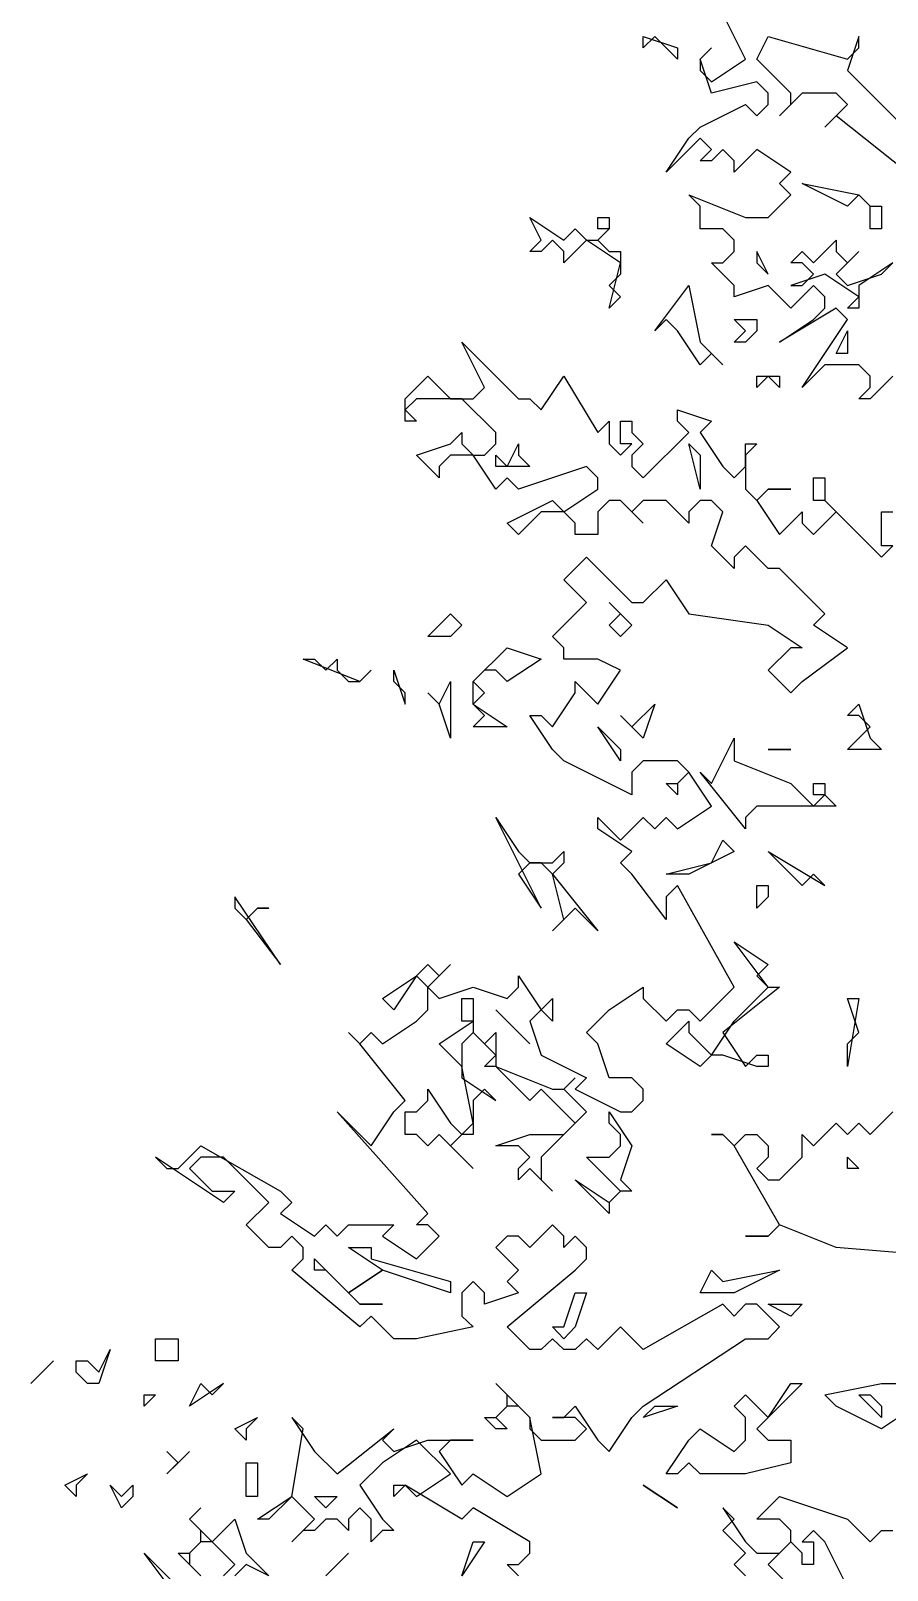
# Model space of a CAD drawing. Header units: millimetres. Extents: x 3633 to 4629, y 3430 to 3787.
# Drawn here: x 4027.78 to 4031.49, y 3472.34 to 3479.01 of the extents above; entities that cross this region are included whole.
import ezdxf

# ---------------------------------------------------------------- set-up
doc = ezdxf.new("R2010")
doc.units = ezdxf.units.MM

# ---------------------------------------------------------------- blocks, each defined once
blk = doc.blocks.new('Pine 3 Elev_133')
at = {"color": 0}
for p, q in [((-1305.2, 6248.1), (-1345.2, 6327.9)), ((-1465.2, 6288), (-1485.2, 6268.1)), ((-1485.2, 6268.1), (-1485.2, 6288)), ((-1485.2, 6288), (-1425.2, 6268.1)), ((-1425.2, 6248.1), (-1465.2, 6288)), ((-1285.2, 6248.1), (-1265.2, 6288)), ((-1265.2, 6288), (-1125.2, 6248.1)), ((-1105.2, 6288), (-1125.2, 6228.1)), ((-1105.2, 6268.1), (-1105.2, 6288)), ((-1425.2, 6268.1), (-1425.2, 6248.1)), ((-1385.2, 6248.1), (-1365.2, 6268.1)), ((-1365.2, 6268.1), (-1385.2, 6248.1)), ((-1365.2, 6188.2), (-1385.2, 6248.1)), ((-1385.2, 6248.1), (-1385.2, 6228.1)), ((-1365.2, 6208.2), (-1305.2, 6248.1)), ((-1225.2, 6188.2), (-1285.2, 6248.1)), ((-1125.2, 6248.1), (-1105.2, 6268.1)), ((-1385.2, 6228.1), (-1365.2, 6208.2)), ((-1125.2, 6228.1), (-1025.2, 6128.3)), ((-1285.2, 6208.2), (-1365.2, 6188.2)), ((-1265.2, 6188.2), (-1285.2, 6208.2)), ((-1385.2, 6128.3), (-1305.2, 6168.3)), ((-1305.2, 6168.3), (-1285.2, 6148.3)), ((-1285.2, 6148.3), (-1265.2, 6168.3)), ((-1265.2, 6168.3), (-1265.2, 6188.2)), ((-1205.2, 6188.2), (-1245.2, 6148.3)), ((-1245.2, 6148.3), (-1225.2, 6168.3)), ((-1225.2, 6168.3), (-1225.2, 6188.2)), ((-1145.2, 6188.2), (-1205.2, 6188.2)), ((-1165.2, 6128.3), (-1125.2, 6168.3)), ((-1125.2, 6168.3), (-1145.2, 6188.2)), ((-1145.2, 6148.3), (-1165.2, 6128.3)), ((-945.2, 5988.6), (-1145.2, 6148.3)), ((-1405.2, 6108.4), (-1385.2, 6128.3)), ((-1385.2, 6108.4), (-1445.2, 6048.5)), ((-1445.2, 6048.5), (-1405.2, 6108.4)), ((-1365.2, 6088.4), (-1385.2, 6108.4)), ((-1385.2, 6068.4), (-1365.2, 6088.4)), ((-1345.2, 6088.4), (-1365.2, 6068.4)), ((-1325.2, 6068.4), (-1345.2, 6088.4)), ((-1285.2, 6088.4), (-1325.2, 6048.5)), ((-1225.2, 6048.5), (-1285.2, 6088.4)), ((-1365.2, 6068.4), (-1385.2, 6068.4)), ((-1325.2, 6048.5), (-1325.2, 6068.4)), ((-1245.2, 6028.5), (-1225.2, 6048.5)), ((-1225.2, 6008.6), (-1245.2, 6028.5)), ((-1125.2, 5988.6), (-1205.2, 6028.5)), ((-1205.2, 6028.5), (-1105.2, 6008.6)), ((-1385.2, 5988.6), (-1405.2, 6008.6)), ((-1405.2, 6008.6), (-1305.2, 5968.6)), ((-1265.2, 5968.6), (-1225.2, 6008.6)), ((-1105.2, 6008.6), (-1125.2, 5988.6)), ((-1085.2, 5988.6), (-1105.2, 6008.6)), ((-1105.2, 6008.6), (-1085.2, 5988.6)), ((-1385.2, 5948.7), (-1385.2, 5988.6)), ((-1085.2, 5988.6), (-1065.2, 5988.6)), ((-1085.2, 5948.7), (-1085.2, 5988.6)), ((-1065.2, 5988.6), (-1065.2, 5948.7)), ((-1665.2, 5928.7), (-1685.2, 5968.6)), ((-1685.2, 5968.6), (-1625.2, 5928.7)), ((-1625.2, 5928.7), (-1605.2, 5948.7)), ((-1605.2, 5948.7), (-1585.2, 5928.7)), ((-1565.2, 5948.7), (-1565.2, 5968.6)), ((-1565.2, 5968.6), (-1545.2, 5968.6)), ((-1565.2, 5928.7), (-1545.2, 5948.7)), ((-1545.2, 5948.7), (-1565.2, 5948.7)), ((-1545.2, 5948.7), (-1565.2, 5928.7)), ((-1545.2, 5968.6), (-1545.2, 5948.7)), ((-1345.2, 5948.7), (-1385.2, 5948.7)), ((-1325.2, 5928.7), (-1345.2, 5948.7)), ((-1305.2, 5968.6), (-1265.2, 5968.6)), ((-1065.2, 5948.7), (-1085.2, 5948.7)), ((-1685.2, 5908.7), (-1665.2, 5928.7)), ((-1645.2, 5928.7), (-1665.2, 5908.7)), ((-1625.2, 5908.7), (-1645.2, 5928.7)), ((-1585.2, 5928.7), (-1625.2, 5888.8)), ((-1585.2, 5928.7), (-1565.2, 5928.7)), ((-1525.2, 5888.8), (-1585.2, 5928.7)), ((-1565.2, 5928.7), (-1545.2, 5908.7)), ((-1325.2, 5908.7), (-1325.2, 5928.7)), ((-1185.2, 5888.8), (-1145.2, 5928.7)), ((-1145.2, 5928.7), (-1145.2, 5908.7)), ((-1665.2, 5908.7), (-1685.2, 5908.7)), ((-1625.2, 5888.8), (-1625.2, 5908.7)), ((-1545.2, 5908.7), (-1525.2, 5908.7)), ((-1525.2, 5908.7), (-1525.2, 5868.8)), ((-1345.2, 5888.8), (-1325.2, 5908.7)), ((-1265.2, 5868.8), (-1285.2, 5908.7)), ((-1285.2, 5908.7), (-1285.2, 5888.8)), ((-1225.2, 5888.8), (-1205.2, 5908.7)), ((-1205.2, 5908.7), (-1185.2, 5888.8)), ((-1145.2, 5908.7), (-1125.2, 5888.8)), ((-1105.2, 5908.7), (-1145.2, 5868.8)), ((-1125.2, 5888.8), (-1105.2, 5908.7)), ((-1545.2, 5808.9), (-1525.2, 5888.8)), ((-1525.2, 5868.8), (-1545.2, 5848.9)), ((-1325.2, 5848.9), (-1365.2, 5888.8)), ((-1365.2, 5888.8), (-1345.2, 5888.8)), ((-1285.2, 5888.8), (-1265.2, 5868.8)), ((-1205.2, 5888.8), (-1225.2, 5888.8)), ((-1165.2, 5868.8), (-1225.2, 5848.9)), ((-1185.2, 5868.8), (-1205.2, 5888.8)), ((-1205.2, 5848.9), (-1185.2, 5868.8)), ((-1105.2, 5828.9), (-1165.2, 5868.8)), ((-1145.2, 5868.8), (-1125.2, 5848.9)), ((-1125.2, 5848.9), (-1065.2, 5868.8)), ((-1045.2, 5888.8), (-1105.2, 5848.9)), ((-1065.2, 5868.8), (-1045.2, 5888.8)), ((-1545.2, 5848.9), (-1525.2, 5828.9)), ((-1465.2, 5769), (-1405.2, 5848.9)), ((-1405.2, 5848.9), (-1385.2, 5749)), ((-1265.2, 5848.9), (-1325.2, 5828.9)), ((-1325.2, 5828.9), (-1325.2, 5848.9)), ((-1225.2, 5808.9), (-1265.2, 5848.9)), ((-1185.2, 5848.9), (-1225.2, 5808.9)), ((-1225.2, 5848.9), (-1205.2, 5848.9)), ((-1165.2, 5828.9), (-1185.2, 5848.9)), ((-1105.2, 5848.9), (-1105.2, 5808.9)), ((-1525.2, 5828.9), (-1545.2, 5808.9)), ((-1165.2, 5808.9), (-1165.2, 5828.9)), ((-1125.2, 5808.9), (-1105.2, 5828.9)), ((-1445.2, 5789), (-1465.2, 5769)), ((-1425.2, 5769), (-1445.2, 5789)), ((-1305.2, 5769), (-1325.2, 5789)), ((-1325.2, 5789), (-1285.2, 5789)), ((-1285.2, 5789), (-1285.2, 5769)), ((-1145.2, 5808.9), (-1245.2, 5749)), ((-1245.2, 5749), (-1185.2, 5789)), ((-1205.2, 5669.2), (-1125.2, 5789)), ((-1185.2, 5789), (-1165.2, 5808.9)), ((-1125.2, 5789), (-1145.2, 5808.9)), ((-1105.2, 5808.9), (-1125.2, 5808.9)), ((-1385.2, 5709.1), (-1425.2, 5769)), ((-1325.2, 5749), (-1305.2, 5769)), ((-1285.2, 5769), (-1305.2, 5749)), ((-1145.2, 5729.1), (-1125.2, 5769)), ((-1125.2, 5769), (-1125.2, 5729.1)), ((-1765.2, 5669.2), (-1805.2, 5749)), ((-1805.2, 5749), (-1705.2, 5649.2)), ((-1385.2, 5749), (-1345.2, 5709.1)), ((-1365.2, 5729.1), (-1385.2, 5709.1)), ((-1345.2, 5709.1), (-1365.2, 5729.1)), ((-1305.2, 5749), (-1325.2, 5749)), ((-1125.2, 5729.1), (-1145.2, 5729.1)), ((-1165.2, 5709.1), (-1205.2, 5669.2)), ((-1105.2, 5709.1), (-1165.2, 5709.1)), ((-1085.2, 5689.2), (-1105.2, 5709.1)), ((-1905.2, 5649.2), (-1865.2, 5689.2)), ((-1865.2, 5689.2), (-1825.2, 5649.2)), ((-1665.2, 5629.3), (-1625.2, 5689.2)), ((-1625.2, 5689.2), (-1565.2, 5589.4)), ((-1265.2, 5689.2), (-1285.2, 5669.2)), ((-1285.2, 5669.2), (-1285.2, 5689.2)), ((-1285.2, 5689.2), (-1245.2, 5689.2)), ((-1245.2, 5669.2), (-1265.2, 5689.2)), ((-1245.2, 5689.2), (-1245.2, 5669.2)), ((-1045.2, 5689.2), (-1085.2, 5649.2)), ((-1085.2, 5669.2), (-1085.2, 5689.2)), ((-1885.2, 5649.2), (-1905.2, 5629.3)), ((-1905.2, 5609.3), (-1905.2, 5649.2)), ((-1805.2, 5649.2), (-1885.2, 5649.2)), ((-1825.2, 5649.2), (-1785.2, 5649.2)), ((-1745.2, 5589.4), (-1805.2, 5649.2)), ((-1785.2, 5649.2), (-1765.2, 5669.2)), ((-1705.2, 5649.2), (-1685.2, 5649.2)), ((-1685.2, 5649.2), (-1665.2, 5629.3)), ((-1105.2, 5649.2), (-1085.2, 5669.2)), ((-1085.2, 5649.2), (-1105.2, 5649.2)), ((-1905.2, 5629.3), (-1885.2, 5609.3)), ((-1425.2, 5609.3), (-1425.2, 5629.3)), ((-1425.2, 5629.3), (-1365.2, 5609.3)), ((-1885.2, 5609.3), (-1905.2, 5609.3)), ((-1565.2, 5589.4), (-1545.2, 5609.3)), ((-1545.2, 5609.3), (-1545.2, 5569.4)), ((-1525.2, 5569.4), (-1525.2, 5609.3)), ((-1525.2, 5609.3), (-1505.2, 5609.3)), ((-1505.2, 5609.3), (-1505.2, 5589.4)), ((-1405.2, 5589.4), (-1425.2, 5609.3)), ((-1365.2, 5609.3), (-1385.2, 5589.4)), ((-1885.2, 5549.4), (-1825.2, 5569.4)), ((-1825.2, 5569.4), (-1805.2, 5589.4)), ((-1805.2, 5589.4), (-1805.2, 5569.4)), ((-1805.2, 5569.4), (-1785.2, 5549.4)), ((-1765.2, 5549.4), (-1745.2, 5569.4)), ((-1745.2, 5569.4), (-1745.2, 5589.4)), ((-1725.2, 5529.5), (-1705.2, 5569.4)), ((-1705.2, 5569.4), (-1705.2, 5549.4)), ((-1545.2, 5569.4), (-1525.2, 5549.4)), ((-1525.2, 5549.4), (-1505.2, 5569.4)), ((-1505.2, 5569.4), (-1525.2, 5569.4)), ((-1505.2, 5589.4), (-1485.2, 5569.4)), ((-1485.2, 5569.4), (-1505.2, 5549.4)), ((-1485.2, 5509.5), (-1405.2, 5589.4)), ((-1385.2, 5489.5), (-1405.2, 5569.4)), ((-1405.2, 5569.4), (-1385.2, 5549.4)), ((-1385.2, 5589.4), (-1345.2, 5529.5)), ((-1305.2, 5529.5), (-1305.2, 5569.4)), ((-1305.2, 5569.4), (-1285.2, 5569.4)), ((-1285.2, 5569.4), (-1305.2, 5549.4)), ((-1845.2, 5509.5), (-1885.2, 5549.4)), ((-1825.2, 5549.4), (-1845.2, 5529.5)), ((-1785.2, 5549.4), (-1825.2, 5549.4)), ((-1745.2, 5489.5), (-1785.2, 5549.4)), ((-1785.2, 5549.4), (-1765.2, 5549.4)), ((-1745.2, 5529.5), (-1745.2, 5549.4)), ((-1745.2, 5549.4), (-1725.2, 5529.5)), ((-1705.2, 5549.4), (-1685.2, 5529.5)), ((-1505.2, 5549.4), (-1505.2, 5529.5)), ((-1385.2, 5549.4), (-1385.2, 5489.5)), ((-1305.2, 5549.4), (-1305.2, 5489.5)), ((-1845.2, 5529.5), (-1845.2, 5509.5)), ((-1685.2, 5529.5), (-1745.2, 5529.5)), ((-1585.2, 5529.5), (-1705.2, 5489.5)), ((-1565.2, 5509.5), (-1585.2, 5529.5)), ((-1505.2, 5529.5), (-1485.2, 5509.5)), ((-1345.2, 5529.5), (-1325.2, 5509.5)), ((-1325.2, 5509.5), (-1305.2, 5529.5)), ((-1725.2, 5509.5), (-1745.2, 5489.5)), ((-1705.2, 5489.5), (-1725.2, 5509.5)), ((-1625.2, 5449.6), (-1565.2, 5489.5)), ((-1565.2, 5489.5), (-1565.2, 5509.5)), ((-1305.2, 5489.5), (-1285.2, 5469.6)), ((-1285.2, 5469.6), (-1265.2, 5489.5)), ((-1265.2, 5489.5), (-1285.2, 5469.6)), ((-1265.2, 5489.5), (-1225.2, 5489.5)), ((-1225.2, 5489.5), (-1265.2, 5489.5)), ((-1185.2, 5469.6), (-1185.2, 5509.5)), ((-1185.2, 5509.5), (-1165.2, 5509.5)), ((-1165.2, 5509.5), (-1165.2, 5469.6)), ((-1725.2, 5429.7), (-1645.2, 5469.6)), ((-1645.2, 5469.6), (-1625.2, 5449.6)), ((-1545.2, 5469.6), (-1565.2, 5449.6)), ((-1525.2, 5469.6), (-1545.2, 5469.6)), ((-1485.2, 5429.7), (-1525.2, 5469.6)), ((-1485.2, 5469.6), (-1505.2, 5449.6)), ((-1445.2, 5469.6), (-1485.2, 5469.6)), ((-1405.2, 5429.7), (-1445.2, 5469.6)), ((-1385.2, 5469.6), (-1405.2, 5449.6)), ((-1365.2, 5469.6), (-1385.2, 5469.6)), ((-1345.2, 5449.6), (-1365.2, 5469.6)), ((-1285.2, 5469.6), (-1245.2, 5409.7)), ((-1165.2, 5469.6), (-1185.2, 5469.6)), ((-1145.2, 5449.6), (-1165.2, 5469.6)), ((-1165.2, 5469.6), (-1125.2, 5429.7)), ((-1665.2, 5449.6), (-1705.2, 5409.7)), ((-1625.2, 5449.6), (-1665.2, 5449.6)), ((-1605.2, 5429.7), (-1625.2, 5449.6)), ((-1565.2, 5449.6), (-1565.2, 5409.7)), ((-1505.2, 5449.6), (-1485.2, 5429.7)), ((-1405.2, 5449.6), (-1405.2, 5429.7)), ((-1365.2, 5389.7), (-1345.2, 5449.6)), ((-1245.2, 5409.7), (-1205.2, 5449.6)), ((-1205.2, 5449.6), (-1205.2, 5429.7)), ((-1185.2, 5409.7), (-1145.2, 5449.6)), ((-1065.2, 5389.7), (-1065.2, 5449.6)), ((-1065.2, 5449.6), (-1045.2, 5449.6)), ((-1705.2, 5409.7), (-1725.2, 5429.7)), ((-1605.2, 5409.7), (-1605.2, 5429.7)), ((-1565.2, 5409.7), (-1605.2, 5409.7)), ((-1205.2, 5429.7), (-1185.2, 5409.7)), ((-1125.2, 5429.7), (-1065.2, 5369.8)), ((-1325.2, 5349.8), (-1365.2, 5389.7)), ((-1305.2, 5389.7), (-1325.2, 5369.8)), ((-1265.2, 5349.8), (-1305.2, 5389.7)), ((-1065.2, 5369.8), (-1045.2, 5389.7)), ((-1045.2, 5389.7), (-1065.2, 5389.7)), ((-1625.2, 5329.8), (-1585.2, 5369.8)), ((-1585.2, 5369.8), (-1505.2, 5289.9)), ((-1325.2, 5369.8), (-1325.2, 5349.8)), ((-1245.2, 5349.8), (-1265.2, 5349.8)), ((-1165.2, 5270), (-1245.2, 5349.8)), ((-1585.2, 5289.9), (-1625.2, 5329.8)), ((-1485.2, 5289.9), (-1445.2, 5329.8)), ((-1445.2, 5329.8), (-1405.2, 5270)), ((-1865.2, 5230), (-1825.2, 5270)), ((-1825.2, 5270), (-1805.2, 5250)), ((-1645.2, 5230), (-1585.2, 5289.9)), ((-1525.2, 5270), (-1545.2, 5289.9)), ((-1545.2, 5289.9), (-1505.2, 5250)), ((-1545.2, 5250), (-1525.2, 5270)), ((-1505.2, 5289.9), (-1485.2, 5289.9)), ((-1405.2, 5270), (-1265.2, 5250)), ((-1185.2, 5250), (-1165.2, 5270)), ((-1805.2, 5250), (-1825.2, 5230)), ((-1525.2, 5230), (-1545.2, 5250)), ((-1505.2, 5250), (-1525.2, 5230)), ((-1265.2, 5250), (-1205.2, 5210.1)), ((-1125.2, 5210.1), (-1185.2, 5250)), ((-1825.2, 5230), (-1865.2, 5230)), ((-1625.2, 5210.1), (-1645.2, 5230)), ((-1985.2, 5150.2), (-2085.2, 5190.1)), ((-2085.2, 5190.1), (-2065.2, 5190.1)), ((-2065.2, 5190.1), (-2045.2, 5170.2)), ((-2045.2, 5170.2), (-2025.2, 5190.1)), ((-2025.2, 5190.1), (-2025.2, 5170.2)), ((-1785.2, 5150.2), (-1725.2, 5210.1)), ((-1725.2, 5210.1), (-1665.2, 5190.1)), ((-1665.2, 5190.1), (-1725.2, 5150.2)), ((-1625.2, 5190.1), (-1625.2, 5210.1)), ((-1565.2, 5190.1), (-1625.2, 5190.1)), ((-1525.2, 5170.2), (-1565.2, 5190.1)), ((-1225.2, 5210.1), (-1265.2, 5170.2)), ((-1205.2, 5210.1), (-1225.2, 5210.1)), ((-1205.2, 5150.2), (-1125.2, 5210.1)), ((-2025.2, 5170.2), (-2005.2, 5150.2)), ((-1985.2, 5150.2), (-1965.2, 5170.2)), ((-1965.2, 5170.2), (-1985.2, 5150.2)), ((-1925.2, 5150.2), (-1925.2, 5170.2)), ((-1925.2, 5170.2), (-1905.2, 5110.3)), ((-1765.2, 5170.2), (-1785.2, 5150.2)), ((-1745.2, 5170.2), (-1765.2, 5170.2)), ((-1725.2, 5150.2), (-1745.2, 5170.2)), ((-1565.2, 5110.3), (-1525.2, 5170.2)), ((-1265.2, 5170.2), (-1225.2, 5130.2)), ((-2005.2, 5150.2), (-1985.2, 5150.2)), ((-1905.2, 5130.2), (-1925.2, 5150.2)), ((-1845.2, 5110.3), (-1825.2, 5150.2)), ((-1825.2, 5150.2), (-1825.2, 5050.4)), ((-1785.2, 5150.2), (-1765.2, 5130.2)), ((-1785.2, 5110.3), (-1785.2, 5150.2)), ((-1605.2, 5130.2), (-1605.2, 5150.2)), ((-1605.2, 5150.2), (-1565.2, 5110.3)), ((-1225.2, 5130.2), (-1205.2, 5150.2)), ((-1905.2, 5110.3), (-1905.2, 5130.2)), ((-1845.2, 5110.3), (-1865.2, 5130.2)), ((-1865.2, 5130.2), (-1845.2, 5110.3)), ((-1825.2, 5050.4), (-1845.2, 5110.3)), ((-1765.2, 5130.2), (-1785.2, 5110.3)), ((-1785.2, 5110.3), (-1725.2, 5070.3)), ((-1765.2, 5090.3), (-1785.2, 5110.3)), ((-1645.2, 5070.3), (-1605.2, 5130.2)), ((-1505.2, 5070.3), (-1465.2, 5110.3)), ((-1465.2, 5110.3), (-1485.2, 5050.4)), ((-1125.2, 5090.3), (-1105.2, 5110.3)), ((-1105.2, 5110.3), (-1085.2, 5050.4)), ((-1785.2, 5070.3), (-1765.2, 5090.3)), ((-1645.2, 5030.4), (-1685.2, 5090.3)), ((-1685.2, 5090.3), (-1665.2, 5090.3)), ((-1665.2, 5090.3), (-1645.2, 5070.3)), ((-1525.2, 5090.3), (-1505.2, 5070.3)), ((-1485.2, 5050.4), (-1525.2, 5090.3)), ((-1105.2, 5090.3), (-1125.2, 5090.3)), ((-1085.2, 5070.3), (-1105.2, 5090.3)), ((-1725.2, 5070.3), (-1785.2, 5070.3)), ((-1525.2, 5010.5), (-1565.2, 5070.3)), ((-1565.2, 5070.3), (-1525.2, 5030.4)), ((-1365.2, 4970.5), (-1325.2, 5050.4)), ((-1325.2, 5050.4), (-1325.2, 5010.5)), ((-1125.2, 5030.4), (-1085.2, 5070.3)), ((-1085.2, 5050.4), (-1065.2, 5030.4)), ((-1625.2, 5010.5), (-1645.2, 5030.4)), ((-1525.2, 5030.4), (-1525.2, 5010.5)), ((-1225.2, 5030.4), (-1265.2, 5030.4)), ((-1265.2, 5030.4), (-1225.2, 5030.4)), ((-1065.2, 5030.4), (-1125.2, 5030.4)), ((-1505.2, 4950.6), (-1625.2, 5010.5)), ((-1485.2, 5010.5), (-1505.2, 4990.5)), ((-1425.2, 5010.5), (-1485.2, 5010.5)), ((-1405.2, 4990.5), (-1425.2, 5010.5)), ((-1325.2, 5010.5), (-1225.2, 4970.5)), ((-1505.2, 4990.5), (-1505.2, 4950.6)), ((-1425.2, 4950.6), (-1445.2, 4970.5)), ((-1445.2, 4970.5), (-1425.2, 4970.5)), ((-1405.2, 4990.5), (-1425.2, 4970.5)), ((-1425.2, 4970.5), (-1405.2, 4990.5)), ((-1425.2, 4970.5), (-1425.2, 4950.6)), ((-1365.2, 4930.6), (-1405.2, 4990.5)), ((-1305.2, 4890.7), (-1385.2, 4990.5)), ((-1385.2, 4990.5), (-1365.2, 4970.5)), ((-1225.2, 4970.5), (-1185.2, 4930.6)), ((-1185.2, 4950.6), (-1185.2, 4970.5)), ((-1185.2, 4970.5), (-1165.2, 4970.5)), ((-1165.2, 4970.5), (-1165.2, 4950.6)), ((-1185.2, 4930.6), (-1165.2, 4950.6)), ((-1165.2, 4950.6), (-1185.2, 4950.6)), ((-1165.2, 4950.6), (-1145.2, 4930.6)), ((-1425.2, 4890.7), (-1365.2, 4930.6)), ((-1285.2, 4930.6), (-1305.2, 4910.6)), ((-1145.2, 4930.6), (-1285.2, 4930.6)), ((-1665.2, 4751), (-1745.2, 4910.6)), ((-1745.2, 4910.6), (-1705.2, 4850.8)), ((-1565.2, 4890.7), (-1565.2, 4910.6)), ((-1565.2, 4910.6), (-1525.2, 4870.7)), ((-1505.2, 4850.8), (-1565.2, 4890.7)), ((-1525.2, 4870.7), (-1485.2, 4910.6)), ((-1485.2, 4910.6), (-1465.2, 4890.7)), ((-1465.2, 4890.7), (-1445.2, 4910.6)), ((-1445.2, 4910.6), (-1425.2, 4890.7)), ((-1305.2, 4910.6), (-1305.2, 4890.7)), ((-1365.2, 4830.8), (-1345.2, 4870.7)), ((-1345.2, 4870.7), (-1325.2, 4850.8)), ((-1705.2, 4850.8), (-1685.2, 4830.8)), ((-1645.2, 4830.8), (-1625.2, 4850.8)), ((-1625.2, 4850.8), (-1625.2, 4830.8)), ((-1525.2, 4830.8), (-1505.2, 4850.8)), ((-1325.2, 4850.8), (-1405.2, 4810.8)), ((-1205.2, 4790.9), (-1265.2, 4850.8)), ((-1265.2, 4850.8), (-1165.2, 4790.9)), ((-1685.2, 4830.8), (-1705.2, 4810.8)), ((-1705.2, 4810.8), (-1665.2, 4751)), ((-1685.2, 4830.8), (-1645.2, 4830.8)), ((-1665.2, 4830.8), (-1685.2, 4830.8)), ((-1645.2, 4810.8), (-1665.2, 4830.8)), ((-1625.2, 4830.8), (-1645.2, 4810.8)), ((-1645.2, 4810.8), (-1565.2, 4711)), ((-1625.2, 4731), (-1645.2, 4810.8)), ((-1505.2, 4810.8), (-1525.2, 4830.8)), ((-1445.2, 4731), (-1505.2, 4810.8)), ((-1445.2, 4810.8), (-1365.2, 4830.8)), ((-1405.2, 4810.8), (-1445.2, 4810.8)), ((-1185.2, 4810.8), (-1205.2, 4790.9)), ((-1165.2, 4790.9), (-1185.2, 4810.8)), ((-1425.2, 4790.9), (-1445.2, 4770.9)), ((-1325.2, 4611.2), (-1425.2, 4790.9)), ((-1285.2, 4751), (-1285.2, 4790.9)), ((-1285.2, 4790.9), (-1265.2, 4790.9)), ((-1265.2, 4790.9), (-1265.2, 4770.9)), ((-2125.2, 4651.1), (-2205.2, 4770.9)), ((-2205.2, 4770.9), (-2205.2, 4751)), ((-1445.2, 4770.9), (-1445.2, 4731)), ((-1265.2, 4770.9), (-1285.2, 4751)), ((-2205.2, 4751), (-2185.2, 4731)), ((-2185.2, 4731), (-2165.2, 4751)), ((-2165.2, 4751), (-2185.2, 4731)), ((-2185.2, 4731), (-2125.2, 4651.1)), ((-2165.2, 4751), (-2145.2, 4751)), ((-2145.2, 4751), (-2165.2, 4751)), ((-1605.2, 4751), (-1645.2, 4711)), ((-1645.2, 4711), (-1625.2, 4731)), ((-1565.2, 4711), (-1605.2, 4751)), ((-1265.2, 4611.2), (-1325.2, 4691.1)), ((-1325.2, 4691.1), (-1265.2, 4651.1)), ((-1885.2, 4631.2), (-1865.2, 4651.1)), ((-1865.2, 4651.1), (-1845.2, 4631.2)), ((-1825.2, 4651.1), (-1865.2, 4611.2)), ((-1845.2, 4631.2), (-1825.2, 4651.1)), ((-1265.2, 4651.1), (-1285.2, 4631.2)), ((-1945.2, 4591.3), (-1885.2, 4631.2)), ((-1885.2, 4631.2), (-1925.2, 4571.3)), ((-1865.2, 4611.2), (-1885.2, 4631.2)), ((-1705.2, 4611.2), (-1705.2, 4631.2)), ((-1705.2, 4631.2), (-1665.2, 4571.3)), ((-1285.2, 4631.2), (-1265.2, 4611.2)), ((-1925.2, 4571.3), (-1945.2, 4591.3)), ((-1865.2, 4571.3), (-1865.2, 4611.2)), ((-1865.2, 4611.2), (-1845.2, 4591.3)), ((-1845.2, 4591.3), (-1785.2, 4611.2)), ((-1805.2, 4551.3), (-1805.2, 4591.3)), ((-1805.2, 4591.3), (-1785.2, 4591.3)), ((-1785.2, 4611.2), (-1725.2, 4591.3)), ((-1785.2, 4591.3), (-1785.2, 4531.4)), ((-1725.2, 4591.3), (-1705.2, 4611.2)), ((-1665.2, 4571.3), (-1645.2, 4591.3)), ((-1645.2, 4591.3), (-1645.2, 4551.3)), ((-1545.2, 4571.3), (-1485.2, 4611.2)), ((-1485.2, 4611.2), (-1485.2, 4591.3)), ((-1485.2, 4591.3), (-1445.2, 4551.3)), ((-1385.2, 4551.3), (-1325.2, 4611.2)), ((-1245.2, 4611.2), (-1345.2, 4531.4)), ((-1325.2, 4551.3), (-1265.2, 4611.2)), ((-1265.2, 4611.2), (-1245.2, 4611.2)), ((-1105.2, 4531.4), (-1125.2, 4591.3)), ((-1125.2, 4591.3), (-1105.2, 4591.3)), ((-1105.2, 4591.3), (-1125.2, 4471.5)), ((-1885.2, 4551.3), (-1865.2, 4571.3)), ((-1745.2, 4571.3), (-1685.2, 4511.4)), ((-1685.2, 4511.4), (-1745.2, 4571.3)), ((-1665.2, 4571.3), (-1685.2, 4551.3)), ((-1645.2, 4551.3), (-1665.2, 4571.3)), ((-1585.2, 4531.4), (-1545.2, 4571.3)), ((-1445.2, 4551.3), (-1425.2, 4571.3)), ((-1425.2, 4571.3), (-1405.2, 4571.3)), ((-1405.2, 4571.3), (-1385.2, 4551.3)), ((-1945.2, 4511.4), (-1885.2, 4551.3)), ((-1845.2, 4511.4), (-1785.2, 4551.3)), ((-1785.2, 4551.3), (-1805.2, 4551.3)), ((-1685.2, 4551.3), (-1665.2, 4491.4)), ((-1445.2, 4511.4), (-1405.2, 4551.3)), ((-1405.2, 4551.3), (-1405.2, 4531.4)), ((-1365.2, 4491.4), (-1325.2, 4551.3)), ((-1985.2, 4511.4), (-2005.2, 4531.4)), ((-2005.2, 4531.4), (-1985.2, 4511.4)), ((-1985.2, 4511.4), (-1965.2, 4531.4)), ((-1905.2, 4411.6), (-1985.2, 4511.4)), ((-1965.2, 4531.4), (-1945.2, 4511.4)), ((-1825.2, 4491.4), (-1845.2, 4511.4)), ((-1785.2, 4531.4), (-1805.2, 4511.4)), ((-1805.2, 4511.4), (-1805.2, 4451.5)), ((-1745.2, 4491.4), (-1785.2, 4531.4)), ((-1785.2, 4531.4), (-1765.2, 4511.4)), ((-1765.2, 4511.4), (-1745.2, 4531.4)), ((-1745.2, 4531.4), (-1745.2, 4471.5)), ((-1565.2, 4511.4), (-1585.2, 4531.4)), ((-1545.2, 4451.5), (-1565.2, 4511.4)), ((-1385.2, 4471.5), (-1445.2, 4511.4)), ((-1405.2, 4531.4), (-1365.2, 4491.4)), ((-1345.2, 4531.4), (-1305.2, 4471.5)), ((-1125.2, 4511.4), (-1105.2, 4531.4)), ((-1125.2, 4471.5), (-1125.2, 4511.4)), ((-1805.2, 4471.5), (-1825.2, 4491.4)), ((-1765.2, 4471.5), (-1745.2, 4491.4)), ((-1665.2, 4491.4), (-1585.2, 4451.5)), ((-1365.2, 4491.4), (-1385.2, 4471.5)), ((-1345.2, 4491.4), (-1365.2, 4491.4)), ((-1285.2, 4471.5), (-1345.2, 4491.4)), ((-1305.2, 4471.5), (-1285.2, 4491.4)), ((-1285.2, 4491.4), (-1265.2, 4491.4)), ((-1265.2, 4491.4), (-1265.2, 4471.5)), ((-1785.2, 4371.7), (-1805.2, 4471.5)), ((-1745.2, 4471.5), (-1765.2, 4471.5)), ((-1745.2, 4471.5), (-1645.2, 4431.6)), ((-1685.2, 4411.6), (-1745.2, 4471.5)), ((-1265.2, 4471.5), (-1285.2, 4471.5)), ((-1865.2, 4411.6), (-1865.2, 4431.6)), ((-1865.2, 4431.6), (-1825.2, 4371.7)), ((-1805.2, 4451.5), (-1745.2, 4411.6)), ((-1765.2, 4431.6), (-1785.2, 4411.6)), ((-1745.2, 4411.6), (-1765.2, 4431.6)), ((-1665.2, 4431.6), (-1685.2, 4411.6)), ((-1605.2, 4371.7), (-1665.2, 4431.6)), ((-1645.2, 4431.6), (-1625.2, 4431.6)), ((-1625.2, 4431.6), (-1605.2, 4451.5)), ((-1605.2, 4451.5), (-1625.2, 4431.6)), ((-1625.2, 4431.6), (-1585.2, 4391.6)), ((-1585.2, 4451.5), (-1605.2, 4431.6)), ((-1605.2, 4431.6), (-1525.2, 4391.6)), ((-1505.2, 4451.5), (-1545.2, 4451.5)), ((-1485.2, 4431.6), (-1505.2, 4451.5)), ((-1485.2, 4411.6), (-1485.2, 4431.6)), ((-1925.2, 4391.6), (-1905.2, 4411.6)), ((-1885.2, 4391.6), (-1865.2, 4411.6)), ((-1785.2, 4411.6), (-1785.2, 4351.7)), ((-1505.2, 4391.6), (-1485.2, 4411.6)), ((-1865.2, 4212), (-2025.2, 4391.6)), ((-2025.2, 4391.6), (-1965.2, 4331.7)), ((-1965.2, 4331.7), (-1925.2, 4391.6)), ((-1905.2, 4351.7), (-1905.2, 4391.6)), ((-1905.2, 4391.6), (-1885.2, 4391.6)), ((-1825.2, 4371.7), (-1805.2, 4351.7)), ((-1805.2, 4351.7), (-1785.2, 4371.7)), ((-1585.2, 4391.6), (-1665.2, 4311.8)), ((-1625.2, 4351.7), (-1605.2, 4371.7)), ((-1545.2, 4371.7), (-1545.2, 4391.6)), ((-1545.2, 4391.6), (-1505.2, 4331.7)), ((-1525.2, 4351.7), (-1545.2, 4371.7)), ((-1525.2, 4391.6), (-1505.2, 4391.6)), ((-1185.2, 4331.7), (-1145.2, 4371.7)), ((-1145.2, 4371.7), (-1125.2, 4351.7)), ((-1125.2, 4351.7), (-1105.2, 4371.7)), ((-1105.2, 4371.7), (-1085.2, 4351.7)), ((-1085.2, 4351.7), (-1045.2, 4391.6)), ((-1885.2, 4351.7), (-1905.2, 4351.7)), ((-1865.2, 4331.7), (-1885.2, 4351.7)), ((-1845.2, 4351.7), (-1865.2, 4331.7)), ((-1785.2, 4291.8), (-1845.2, 4351.7)), ((-1805.2, 4351.7), (-1825.2, 4331.7)), ((-1785.2, 4351.7), (-1805.2, 4351.7)), ((-1745.2, 4331.7), (-1685.2, 4351.7)), ((-1685.2, 4351.7), (-1625.2, 4351.7)), ((-1525.2, 4331.7), (-1525.2, 4351.7)), ((-1345.2, 4351.7), (-1365.2, 4351.7)), ((-1365.2, 4351.7), (-1345.2, 4351.7)), ((-1325.2, 4331.7), (-1345.2, 4351.7)), ((-1345.2, 4351.7), (-1325.2, 4331.7)), ((-1325.2, 4331.7), (-1305.2, 4351.7)), ((-1305.2, 4351.7), (-1285.2, 4351.7)), ((-1285.2, 4351.7), (-1265.2, 4331.7)), ((-1205.2, 4311.8), (-1205.2, 4351.7)), ((-1205.2, 4351.7), (-1185.2, 4331.7)), ((-2305.2, 4291.8), (-2265.2, 4331.7)), ((-2265.2, 4331.7), (-2125.2, 4251.9)), ((-1825.2, 4331.7), (-1785.2, 4291.8)), ((-1705.2, 4331.7), (-1745.2, 4331.7)), ((-1685.2, 4311.8), (-1705.2, 4331.7)), ((-1545.2, 4311.8), (-1525.2, 4331.7)), ((-1505.2, 4331.7), (-1525.2, 4271.9)), ((-1245.2, 4192), (-1325.2, 4331.7)), ((-1265.2, 4331.7), (-1265.2, 4311.8)), ((-2225.2, 4231.9), (-2345.2, 4311.8)), ((-2345.2, 4311.8), (-2325.2, 4291.8)), ((-2325.2, 4291.8), (-2305.2, 4291.8)), ((-2265.2, 4311.8), (-2285.2, 4291.8)), ((-2285.2, 4291.8), (-2245.2, 4251.9)), ((-2225.2, 4311.8), (-2265.2, 4311.8)), ((-2145.2, 4231.9), (-2225.2, 4311.8)), ((-1705.2, 4291.8), (-1685.2, 4311.8)), ((-1685.2, 4291.8), (-1705.2, 4271.9)), ((-1705.2, 4271.9), (-1705.2, 4291.8)), ((-1645.2, 4251.9), (-1685.2, 4291.8)), ((-1665.2, 4311.8), (-1665.2, 4271.9)), ((-1525.2, 4251.9), (-1585.2, 4311.8)), ((-1585.2, 4311.8), (-1545.2, 4311.8)), ((-1265.2, 4311.8), (-1285.2, 4291.8)), ((-1285.2, 4291.8), (-1265.2, 4271.9)), ((-1245.2, 4271.9), (-1205.2, 4311.8)), ((-1125.2, 4291.8), (-1125.2, 4311.8)), ((-1125.2, 4311.8), (-1105.2, 4291.8)), ((-1105.2, 4291.8), (-1125.2, 4291.8)), ((-1665.2, 4271.9), (-1645.2, 4251.9)), ((-1545.2, 4212), (-1605.2, 4271.9)), ((-1605.2, 4271.9), (-1545.2, 4231.9)), ((-1525.2, 4271.9), (-1505.2, 4251.9)), ((-1265.2, 4271.9), (-1245.2, 4271.9)), ((-2245.2, 4251.9), (-2205.2, 4251.9)), ((-2205.2, 4251.9), (-2225.2, 4231.9)), ((-2125.2, 4251.9), (-2105.2, 4231.9)), ((-1525.2, 4251.9), (-1545.2, 4231.9)), ((-1545.2, 4231.9), (-1525.2, 4251.9)), ((-1505.2, 4251.9), (-1525.2, 4251.9)), ((-2185.2, 4192), (-2145.2, 4231.9)), ((-2105.2, 4231.9), (-2125.2, 4212)), ((-2125.2, 4212), (-2065.2, 4172.1)), ((-1885.2, 4192), (-1865.2, 4212)), ((-1545.2, 4231.9), (-1545.2, 4212)), ((-2165.2, 4172.1), (-2185.2, 4192)), ((-2065.2, 4172.1), (-2045.2, 4192)), ((-2045.2, 4192), (-2025.2, 4172.1)), ((-2025.2, 4172.1), (-2005.2, 4192)), ((-2005.2, 4192), (-1925.2, 4192)), ((-1925.2, 4192), (-1945.2, 4172.1)), ((-1865.2, 4192), (-1885.2, 4192)), ((-1845.2, 4172.1), (-1865.2, 4192)), ((-1645.2, 4192), (-1685.2, 4152.1)), ((-1625.2, 4172.1), (-1645.2, 4192)), ((-1245.2, 4192), (-1265.2, 4172.1)), ((-1265.2, 4172.1), (-1245.2, 4192)), ((-1145.2, 4152.1), (-1245.2, 4192)), ((-2145.2, 4152.1), (-2165.2, 4172.1)), ((-2105.2, 4172.1), (-2125.2, 4152.1)), ((-2085.2, 4152.1), (-2105.2, 4172.1)), ((-1945.2, 4172.1), (-1885.2, 4132.1)), ((-1885.2, 4132.1), (-1845.2, 4172.1)), ((-1725.2, 4172.1), (-1745.2, 4152.1)), ((-1705.2, 4172.1), (-1725.2, 4172.1)), ((-1685.2, 4152.1), (-1705.2, 4172.1)), ((-1605.2, 4172.1), (-1625.2, 4152.1)), ((-1625.2, 4152.1), (-1625.2, 4172.1)), ((-1585.2, 4152.1), (-1605.2, 4172.1)), ((-1265.2, 4172.1), (-1305.2, 4172.1)), ((-1305.2, 4172.1), (-1265.2, 4172.1)), ((-2125.2, 4152.1), (-2145.2, 4152.1)), ((-2105.2, 4112.2), (-2085.2, 4132.1)), ((-2085.2, 4132.1), (-2085.2, 4152.1)), ((-2065.2, 4112.2), (-2065.2, 4132.1)), ((-2065.2, 4132.1), (-2005.2, 4072.2)), ((-1945.2, 4112.2), (-2005.2, 4152.1)), ((-2005.2, 4152.1), (-1965.2, 4152.1)), ((-1965.2, 4152.1), (-1965.2, 4132.1)), ((-1965.2, 4132.1), (-1825.2, 4092.2)), ((-1745.2, 4152.1), (-1705.2, 4112.2)), ((-1605.2, 4112.2), (-1585.2, 4132.1)), ((-1585.2, 4132.1), (-1585.2, 4152.1)), ((-905.2, 4132.1), (-1145.2, 4152.1)), ((-1985.2, 4012.4), (-2105.2, 4112.2)), ((-2045.2, 4112.2), (-2065.2, 4112.2)), ((-1985.2, 4052.3), (-2045.2, 4112.2)), ((-1945.2, 4112.2), (-2005.2, 4072.2)), ((-2005.2, 4072.2), (-1945.2, 4112.2)), ((-1825.2, 4072.2), (-1945.2, 4112.2)), ((-1725.2, 4012.4), (-1605.2, 4112.2)), ((-1705.2, 4112.2), (-1725.2, 4092.2)), ((-1385.2, 4072.2), (-1365.2, 4112.2)), ((-1365.2, 4112.2), (-1345.2, 4092.2)), ((-1345.2, 4092.2), (-1245.2, 4112.2)), ((-1245.2, 4112.2), (-1325.2, 4072.2)), ((-1825.2, 4092.2), (-1825.2, 4072.2)), ((-1785.2, 4092.2), (-1805.2, 4072.2)), ((-1765.2, 4072.2), (-1785.2, 4092.2)), ((-1725.2, 4092.2), (-1705.2, 4072.2)), ((-2005.2, 4072.2), (-1985.2, 4052.3)), ((-1985.2, 4052.3), (-1945.2, 4052.3)), ((-1945.2, 4052.3), (-1985.2, 4052.3)), ((-1805.2, 4072.2), (-1805.2, 4031.3)), ((-1705.2, 4072.2), (-1765.2, 4052.3)), ((-1765.2, 4052.3), (-1765.2, 4072.2)), ((-1625.2, 4012.4), (-1605.2, 4072.2)), ((-1605.2, 4072.2), (-1585.2, 4072.2)), ((-1585.2, 4072.2), (-1605.2, 4012.4)), ((-1345.2, 4052.3), (-1485.2, 3972.4)), ((-1325.2, 4072.2), (-1385.2, 4072.2)), ((-1325.2, 4031.3), (-1345.2, 4052.3)), ((-1305.2, 4052.3), (-1325.2, 4031.3)), ((-1285.2, 4052.3), (-1305.2, 4052.3)), ((-1245.2, 4012.4), (-1285.2, 4052.3)), ((-1225.2, 4031.3), (-1265.2, 4052.3)), ((-1265.2, 4052.3), (-1205.2, 4052.3)), ((-1205.2, 4052.3), (-1225.2, 4031.3)), ((-1965.2, 4031.3), (-1985.2, 4012.4)), ((-1925.2, 3991.4), (-1965.2, 4031.3)), ((-1805.2, 4031.3), (-1785.2, 4012.4)), ((-2345.2, 3952.5), (-2345.2, 3991.4)), ((-2345.2, 3991.4), (-2305.2, 3991.4)), ((-2305.2, 3991.4), (-2305.2, 3952.5)), ((-1885.2, 3991.4), (-1925.2, 3991.4)), ((-1785.2, 4012.4), (-1885.2, 3991.4)), ((-1685.2, 3972.4), (-1725.2, 4012.4)), ((-1645.2, 3991.4), (-1665.2, 3972.4)), ((-1625.2, 3991.4), (-1645.2, 4012.4)), ((-1645.2, 4012.4), (-1625.2, 4012.4)), ((-1625.2, 3972.4), (-1645.2, 3991.4)), ((-1605.2, 4012.4), (-1625.2, 3991.4)), ((-1585.2, 3991.4), (-1605.2, 3972.4)), ((-1565.2, 3972.4), (-1585.2, 3991.4)), ((-1525.2, 4012.4), (-1565.2, 3972.4)), ((-1485.2, 3972.4), (-1525.2, 4012.4)), ((-1485.2, 3872.6), (-1305.2, 3991.4)), ((-1305.2, 3991.4), (-1265.2, 3991.4)), ((-1265.2, 3991.4), (-1245.2, 4012.4)), ((-2445.2, 3932.5), (-2425.2, 3972.4)), ((-2425.2, 3972.4), (-2445.2, 3912.5)), ((-1665.2, 3972.4), (-1685.2, 3972.4)), ((-1605.2, 3972.4), (-1625.2, 3972.4)), ((-2525.2, 3952.5), (-2565.2, 3912.5)), ((-2565.2, 3912.5), (-2525.2, 3952.5)), ((-2485.2, 3932.5), (-2485.2, 3952.5)), ((-2485.2, 3952.5), (-2465.2, 3952.5)), ((-2465.2, 3952.5), (-2445.2, 3932.5)), ((-2325.2, 3952.5), (-2345.2, 3952.5)), ((-2305.2, 3952.5), (-2325.2, 3952.5)), ((-2465.2, 3912.5), (-2485.2, 3932.5)), ((-2445.2, 3912.5), (-2465.2, 3912.5)), ((-2225.2, 3912.5), (-2285.2, 3872.6)), ((-2285.2, 3872.6), (-2265.2, 3912.5)), ((-2265.2, 3912.5), (-2245.2, 3892.6)), ((-2245.2, 3892.6), (-2225.2, 3912.5)), ((-1725.2, 3892.6), (-1745.2, 3912.5)), ((-1745.2, 3912.5), (-1685.2, 3852.7)), ((-1205.2, 3912.5), (-1285.2, 3832.7)), ((-1265.2, 3852.7), (-1225.2, 3912.5)), ((-1225.2, 3912.5), (-1205.2, 3912.5)), ((-1165.2, 3892.6), (-1065.2, 3912.5)), ((-1065.2, 3912.5), (-1025.2, 3912.5)), ((-2365.2, 3872.6), (-2365.2, 3892.6)), ((-2365.2, 3892.6), (-2345.2, 3892.6)), ((-2345.2, 3892.6), (-2365.2, 3872.6)), ((-1725.2, 3872.6), (-1725.2, 3892.6)), ((-1325.2, 3872.6), (-1305.2, 3892.6)), ((-1305.2, 3892.6), (-1265.2, 3852.7)), ((-1145.2, 3872.6), (-1165.2, 3892.6)), ((-1065.2, 3852.7), (-1105.2, 3892.6)), ((-1105.2, 3892.6), (-1085.2, 3892.6)), ((-1085.2, 3892.6), (-1065.2, 3872.6)), ((-1725.2, 3872.6), (-1745.2, 3852.7)), ((-1745.2, 3852.7), (-1725.2, 3872.6)), ((-1705.2, 3872.6), (-1725.2, 3872.6)), ((-1685.2, 3852.7), (-1705.2, 3872.6)), ((-1625.2, 3852.7), (-1605.2, 3872.6)), ((-1605.2, 3872.6), (-1565.2, 3812.7)), ((-1505.2, 3852.7), (-1485.2, 3872.6)), ((-1485.2, 3852.7), (-1465.2, 3872.6)), ((-1425.2, 3872.6), (-1485.2, 3852.7)), ((-1465.2, 3872.6), (-1425.2, 3872.6)), ((-1305.2, 3852.7), (-1325.2, 3872.6)), ((-1065.2, 3832.7), (-1145.2, 3872.6)), ((-1005.2, 3872.6), (-1065.2, 3832.7)), ((-1065.2, 3872.6), (-1065.2, 3852.7)), ((-2205.2, 3832.7), (-2165.2, 3852.7)), ((-2185.2, 3812.7), (-2205.2, 3832.7)), ((-2165.2, 3852.7), (-2185.2, 3832.7)), ((-2185.2, 3832.7), (-2185.2, 3812.7)), ((-2085.2, 3832.7), (-2105.2, 3852.7)), ((-2105.2, 3852.7), (-2065.2, 3792.8)), ((-2105.2, 3712.9), (-2085.2, 3832.7)), ((-2025.2, 3752.9), (-1925.2, 3832.7)), ((-1925.2, 3832.7), (-1945.2, 3812.7)), ((-1745.2, 3832.7), (-1765.2, 3852.7)), ((-1765.2, 3852.7), (-1745.2, 3852.7)), ((-1745.2, 3852.7), (-1725.2, 3832.7)), ((-1725.2, 3832.7), (-1745.2, 3832.7)), ((-1665.2, 3752.9), (-1685.2, 3852.7)), ((-1685.2, 3852.7), (-1685.2, 3832.7)), ((-1685.2, 3832.7), (-1665.2, 3812.7)), ((-1605.2, 3852.7), (-1645.2, 3852.7)), ((-1645.2, 3852.7), (-1625.2, 3852.7)), ((-1585.2, 3832.7), (-1605.2, 3852.7)), ((-1605.2, 3812.7), (-1585.2, 3832.7)), ((-1545.2, 3792.8), (-1505.2, 3852.7)), ((-1405.2, 3812.7), (-1385.2, 3832.7)), ((-1385.2, 3832.7), (-1325.2, 3792.8)), ((-1305.2, 3812.7), (-1305.2, 3852.7)), ((-1285.2, 3832.7), (-1265.2, 3812.7)), ((-1885.2, 3812.7), (-1945.2, 3772.8)), ((-1945.2, 3812.7), (-1925.2, 3792.8)), ((-1925.2, 3792.8), (-1865.2, 3812.7)), ((-1825.2, 3752.9), (-1885.2, 3812.7)), ((-1865.2, 3812.7), (-1785.2, 3812.7)), ((-1825.2, 3812.7), (-1845.2, 3792.8)), ((-1785.2, 3812.7), (-1825.2, 3812.7)), ((-1665.2, 3812.7), (-1605.2, 3812.7)), ((-1565.2, 3812.7), (-1545.2, 3792.8)), ((-1445.2, 3752.9), (-1405.2, 3812.7)), ((-1325.2, 3792.8), (-1305.2, 3812.7)), ((-1265.2, 3812.7), (-1225.2, 3812.7)), ((-1225.2, 3812.7), (-1225.2, 3772.8)), ((-2285.2, 3792.8), (-2325.2, 3752.9)), ((-2305.2, 3772.8), (-2325.2, 3792.8)), ((-2325.2, 3792.8), (-2305.2, 3772.8)), ((-2305.2, 3772.8), (-2285.2, 3792.8)), ((-2065.2, 3792.8), (-2025.2, 3752.9)), ((-1845.2, 3792.8), (-1805.2, 3732.9)), ((-2505.2, 3732.9), (-2465.2, 3752.9)), ((-2465.2, 3752.9), (-2485.2, 3732.9)), ((-2325.2, 3752.9), (-2305.2, 3772.8)), ((-2185.2, 3772.8), (-2165.2, 3772.8)), ((-2185.2, 3712.9), (-2185.2, 3772.8)), ((-2165.2, 3772.8), (-2165.2, 3712.9)), ((-1945.2, 3772.8), (-1985.2, 3732.9)), ((-1885.2, 3712.9), (-1825.2, 3752.9)), ((-1805.2, 3732.9), (-1785.2, 3752.9)), ((-1785.2, 3752.9), (-1725.2, 3712.9)), ((-1725.2, 3712.9), (-1665.2, 3752.9)), ((-1425.2, 3752.9), (-1445.2, 3752.9)), ((-1405.2, 3772.8), (-1425.2, 3752.9)), ((-1385.2, 3752.9), (-1405.2, 3772.8)), ((-1305.2, 3752.9), (-1385.2, 3752.9)), ((-1225.2, 3772.8), (-1305.2, 3752.9)), ((-2485.2, 3712.9), (-2505.2, 3732.9)), ((-2485.2, 3732.9), (-2485.2, 3712.9)), ((-2405.2, 3693), (-2425.2, 3732.9)), ((-2425.2, 3732.9), (-2405.2, 3712.9)), ((-2405.2, 3712.9), (-2385.2, 3732.9)), ((-2385.2, 3732.9), (-2385.2, 3712.9)), ((-1985.2, 3732.9), (-1945.2, 3673)), ((-1905.2, 3732.9), (-1925.2, 3712.9)), ((-1925.2, 3712.9), (-1925.2, 3732.9)), ((-1925.2, 3732.9), (-1905.2, 3732.9)), ((-1805.2, 3673), (-1905.2, 3732.9)), ((-1905.2, 3732.9), (-1885.2, 3712.9)), ((-1485.2, 3732.9), (-1425.2, 3693)), ((-1425.2, 3693), (-1485.2, 3732.9)), ((-2385.2, 3712.9), (-2405.2, 3693)), ((-2285.2, 3673), (-2265.2, 3693)), ((-2265.2, 3693), (-2285.2, 3673)), ((-2165.2, 3712.9), (-2185.2, 3712.9)), ((-2165.2, 3673), (-2105.2, 3712.9)), ((-2105.2, 3712.9), (-2145.2, 3673)), ((-2065.2, 3673), (-2105.2, 3712.9)), ((-2045.2, 3693), (-2065.2, 3712.9)), ((-2065.2, 3712.9), (-2025.2, 3712.9)), ((-2025.2, 3712.9), (-2045.2, 3693)), ((-1985.2, 3693), (-2005.2, 3673)), ((-1965.2, 3673), (-1985.2, 3693)), ((-1785.2, 3693), (-1805.2, 3673)), ((-1685.2, 3633.1), (-1785.2, 3693)), ((-1325.2, 3673), (-1345.2, 3693)), ((-1345.2, 3693), (-1305.2, 3633.1)), ((-1285.2, 3673), (-1245.2, 3712.9)), ((-1245.2, 3712.9), (-1125.2, 3673)), ((-2265.2, 3653), (-2285.2, 3673)), ((-2285.2, 3673), (-2245.2, 3633.1)), ((-2245.2, 3633.1), (-2205.2, 3673)), ((-2205.2, 3673), (-2185.2, 3613.1)), ((-2145.2, 3673), (-2165.2, 3673)), ((-2105.2, 3633.1), (-2065.2, 3673)), ((-2045.2, 3673), (-2065.2, 3653)), ((-2025.2, 3673), (-2045.2, 3673)), ((-2005.2, 3653), (-2025.2, 3673)), ((-2005.2, 3673), (-2005.2, 3653)), ((-1965.2, 3633.1), (-1965.2, 3673)), ((-1945.2, 3673), (-1925.2, 3653)), ((-1345.2, 3653), (-1325.2, 3673)), ((-1245.2, 3673), (-1285.2, 3673)), ((-1225.2, 3653), (-1245.2, 3673)), ((-1125.2, 3673), (-1085.2, 3633.1)), ((-2265.2, 3633.1), (-2265.2, 3653)), ((-2085.2, 3653), (-2105.2, 3633.1)), ((-2065.2, 3653), (-2085.2, 3653)), ((-1945.2, 3653), (-1965.2, 3633.1)), ((-1925.2, 3653), (-1945.2, 3653)), ((-1305.2, 3613.1), (-1345.2, 3653)), ((-1225.2, 3633.1), (-1225.2, 3653)), ((-1185.2, 3653), (-1205.2, 3633.1)), ((-1165.2, 3633.1), (-1185.2, 3653)), ((-1085.2, 3633.1), (-1065.2, 3653)), ((-1065.2, 3653), (-1045.2, 3653)), ((-2305.2, 3533.3), (-2365.2, 3613.1)), ((-2365.2, 3613.1), (-2305.2, 3553.2)), ((-2265.2, 3573.2), (-2305.2, 3613.1)), ((-2305.2, 3613.1), (-2285.2, 3613.1)), ((-2285.2, 3613.1), (-2265.2, 3633.1)), ((-2265.2, 3633.1), (-2285.2, 3613.1)), ((-2285.2, 3613.1), (-2285.2, 3593.2)), ((-2245.2, 3633.1), (-2265.2, 3633.1)), ((-2205.2, 3593.2), (-2245.2, 3633.1)), ((-2185.2, 3613.1), (-2145.2, 3573.2)), ((-2005.2, 3613.1), (-2045.2, 3573.2)), ((-2045.2, 3573.2), (-2005.2, 3613.1)), ((-1805.2, 3573.2), (-1785.2, 3633.1)), ((-1765.2, 3633.1), (-1805.2, 3573.2)), ((-1785.2, 3633.1), (-1765.2, 3633.1)), ((-1705.2, 3593.2), (-1685.2, 3613.1)), ((-1685.2, 3613.1), (-1685.2, 3633.1)), ((-1325.2, 3593.2), (-1305.2, 3613.1)), ((-1305.2, 3633.1), (-1285.2, 3613.1)), ((-1285.2, 3613.1), (-1245.2, 3613.1)), ((-1225.2, 3633.1), (-1265.2, 3593.2)), ((-1245.2, 3613.1), (-1225.2, 3633.1)), ((-1205.2, 3613.1), (-1225.2, 3633.1)), ((-1205.2, 3633.1), (-1185.2, 3633.1)), ((-1205.2, 3593.2), (-1205.2, 3613.1)), ((-1185.2, 3633.1), (-1185.2, 3593.2)), ((-1125.2, 3553.2), (-1165.2, 3633.1)), ((-2285.2, 3593.2), (-2265.2, 3573.2)), ((-2225.2, 3573.2), (-2205.2, 3593.2)), ((-2185.2, 3593.2), (-2205.2, 3573.2)), ((-2145.2, 3573.2), (-2185.2, 3593.2)), ((-1705.2, 3573.2), (-1725.2, 3593.2)), ((-1725.2, 3593.2), (-1705.2, 3593.2)), ((-1305.2, 3573.2), (-1325.2, 3593.2)), ((-1265.2, 3593.2), (-1225.2, 3553.2)), ((-1185.2, 3593.2), (-1205.2, 3593.2))]:
    blk.add_line(p, q, dxfattribs=at)

msp = doc.modelspace()

# ---------------------------------------------------------------- block references
at = {"color": 0, "xscale": 0.002454764377558604, "yscale": 0.002454764377558604, "zscale": 0.002454764377558604}
msp.add_blockref('Pine 3 Elev_133', (4034.0755, 3463.5478), dxfattribs=at)

doc.saveas('drawing.dxf')
